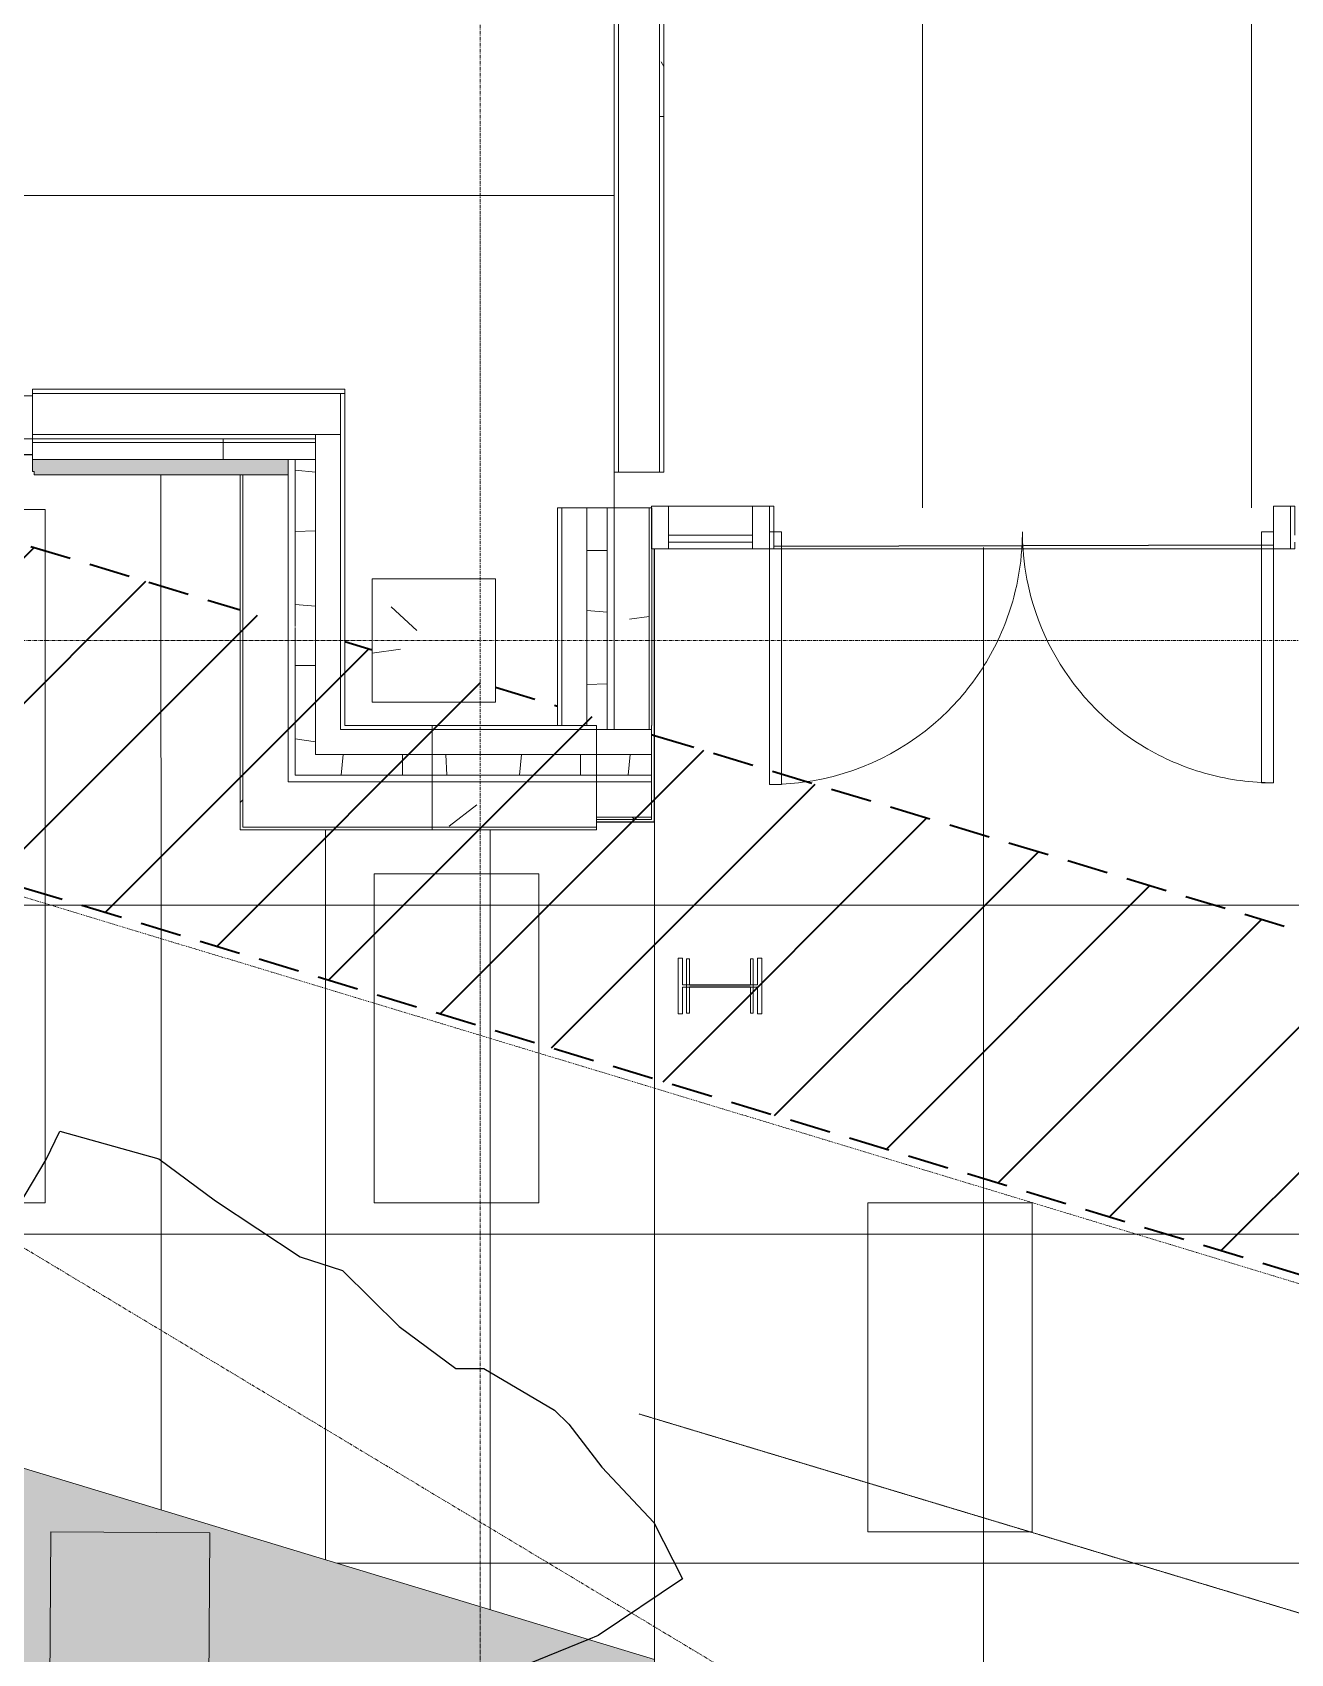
# Model space of a CAD drawing. Header units: inches. Extents: x 3268 to 7018, y 976 to 6708.
# Drawn here: x 5102.2 to 5285.8, y 1803.3 to 2039.9 of the extents above; entities that cross this region are included whole.
import ezdxf

# ---------------------------------------------------------------- set-up
doc = ezdxf.new("R2010")
doc.units = ezdxf.units.IN
doc.header["$MEASUREMENT"] = 0
for name, pattern in [('_Hidden Lines', [0.125, 0.0625, -0.0625]), ('Double Dash 3_8_', [0.9999999999999999, 0.3749999999999999, -0.125, 0.125, -0.125, 0.125, -0.125]), ('Grid Line 1_2_', [0.8749999999999999, 0.4999999999999999, -0.125, 0.125, -0.125]), ('IMPORT-DASHED _2_', [8.999999999999996, 5.999999999999998, -2.999999999999999])]:
    doc.linetypes.add(name, pattern=pattern)
for name, color, linetype, lineweight in [('0-landscaping', 1, 'Continuous', 25), ('A-DETL', 90, 'Continuous', 9), ('A-DETL-GENF', 92, 'Continuous', 9), ('A-DOOR', 31, 'Continuous', 9), ('A-FLOR', 192, 'Continuous', 9), ('A-GLAZ-CURT', 52, 'Continuous', 9), ('A-GLAZ-CWMG', 51, 'Continuous', 9), ('A-WALL', 113, 'Continuous', 9), ('A-WALL-PATT', 111, 'Continuous', 15), ('C-BLDG', 3, 'Continuous', 25), ('C-ESMT-STBK', 4, 'IMPORT-DASHED _2_', 35), ('C-PROP-LINE', 91, 'Double Dash 3_8_', 9), ('I-WALL', 2, 'Continuous', 9), ('L-PVMT-CONC-HATC', 252, 'Continuous', 15), ('L-PVMT-HATCH BOUND NPLOT', 45, 'Continuous', 15), ('L-SITE-WALL', 33, 'Continuous', 15), ('L-SITE-WALL-HATC', 71, 'Continuous', 15), ('S-COLS', 52, 'Continuous', 9), ('S-GRID', 1, 'Continuous', 9), ('site_dwg', 8, 'Continuous', 9)]:
    doc.layers.add(name, color=color, linetype=linetype, lineweight=lineweight)
pattern_1 = [(49.99999999999999, (0, 0), (110.1714446362807, -9.63891797635685), [11.52, -126.72]), (355, (0, 0), (-21.31237393622492, 115.5371495156537), [9.216000000000001, -101.376]), (100.451, (9.181000000000001, -0.80323), (88.85991867697865, 105.897504039145), [9.79, -107.695]), (46.184, (0, 30.72), (163.9281911283317, -25.42496604507386), [17.28, -190.08]), (96.636, (13.661, 28.601), (143.5628771593347, 149.6257499721681), [14.686, -161.543]), (351.184, (0, 30.72), (143.5647285924248, 149.6237232332607), [13.824, -152.064]), (21, (15.36, 23.04), (91.68507647920484, -61.84256385372748), [11.52, -126.72]), (326, (15.36, 23.04), (37.37329933048201, 111.3835117876708), [9.216000000000001, -101.376]), (71.45100000000001, (23, 17.886), (129.0587647679424, 49.5399005406036), [9.79, -107.695]), (37.50000000000001, (0, 0), (1.867604689172044, 51.13223029288849), [5.069, -95.07799999999999, 5.069, -97.84299999999999, -101.76]), (37.50000000000001, (0, 0), (1.867604689172044, 51.13223029288849), [-203.059, 5.069, -96.691]), (7.499999999999999, (0, 0), (40.40721900969589, 60.58148342441334), [5.069, -53.606, 5.069, -92.774, -38.784]), (7.499999999999999, (0, 0), (40.40721900969589, 60.58148342441334), [-156.518, 5.069, -33.715]), (327.5, (-34.253, 0), (81.99472561414032, -3.464267954682455), [5.069, -33.331, 5.069, -114.739, -158.976]), (327.5, (-34.253, 0), (81.99472561414032, -3.464267954682455), [-158.208, 5.069, -153.907]), (317.5, (-49.613, 0), (89.57702895818312, 15.37635275430508), [5.069, -44.85100000000001, 5.069, -74.49600000000001, -112.896]), (317.5, (-49.613, 0), (89.57702895818312, 15.37635275430508), [-129.485, 5.069, -107.827])]
pattern_2 = [(0, (0, 0), (0, 45), []), (90, (0, 0), (-45, 2.755455298081545e-15), [])]
pattern_3 = [(0, (0, 0), (122.88, 30.72), [5.069, -87.09100000000001, 5.069, -87.09100000000001, -491.52]), (0, (0, 0), (122.88, 30.72), [-184.32, 5.069, -179.251, 5.069, -87.09100000000001, -215.04]), (0, (0, 0), (122.88, 30.72), [-460.8, 5.069, -56.371, 5.069, -148.531]), (120, (46.08, 15.36), (-88.04430040425792, 91.05720161703184), [5.068999999999999, -87.091, 5.068999999999999, -87.091, -491.5199999999999]), (120, (46.08, 15.36), (-88.04430040425792, 91.05720161703184), [-184.32, 5.068999999999999, -179.2509999999999, 5.068999999999999, -87.091, -215.04]), (120, (46.08, 15.36), (-88.04430040425792, 91.05720161703184), [-460.8, 5.068999999999999, -56.371, 5.068999999999999, -148.531]), (240, (61.44, 76.8), (-34.83569959574201, -121.7772016170318), [5.069, -87.09100000000001, 5.069, -87.09100000000001, -491.52]), (240, (61.44, 76.8), (-34.83569959574201, -121.7772016170318), [-184.32, 5.069, -179.251, 5.069, -87.09100000000001, -215.04]), (240, (61.44, 76.8), (-34.83569959574201, -121.7772016170318), [-460.8, 5.069, -56.371, 5.069, -148.531])]

# ---------------------------------------------------------------- blocks, each defined once
blk = doc.blocks.new('W-Wide Flange-Column - W12X50-V5-Overall Retail Plan Opt 2')
at = {"layer": 'S-COLS'}
h = blk.add_hatch(dxfattribs=at)
h.set_pattern_fill('FP_30', color=256, style=0, pattern_type=2)
h.set_pattern_definition([(320, (-1900.746, 5202.5), (-9.638917976356844, -110.1714446362807), [11.52, -126.72]), (265, (-1900.746, 5202.5), (115.5371495156537, 21.31237393622491), [9.216000000000001, -101.376]), (10.451, (-1901.549, 5193.319), (105.897504039145, -88.85991867697867), [9.79, -107.695]), (316.184, (-1870.026, 5202.5), (-25.42496604507386, -163.9281911283317), [17.28, -190.08]), (6.636000000000001, (-1872.144, 5188.84), (149.6257499721681, -143.5628771593348), [14.686, -161.543]), (261.184, (-1870.026, 5202.5), (149.6237232332607, -143.5647285924248), [13.824, -152.064]), (291, (-1877.706, 5187.14), (-61.84256385372747, -91.68507647920487), [11.52, -126.72]), (236, (-1877.706, 5187.14), (111.3835117876708, -37.373299330482), [9.216000000000001, -101.376]), (341.451, (-1882.859, 5179.5), (49.5399005406036, -129.0587647679424), [9.79, -107.695]), (307.5, (-1900.746, 5202.5), (51.13223029288849, -1.867604689172044), [5.068999999999999, -95.07799999999997, 5.068999999999999, -97.84299999999998, -101.76]), (307.5, (-1900.746, 5202.5), (51.13223029288849, -1.867604689172044), [-203.059, 5.068999999999999, -96.69099999999999]), (277.5, (-1900.746, 5202.5), (60.58148342441335, -40.40721900969589), [5.069, -53.606, 5.069, -92.774, -38.784]), (277.5, (-1900.746, 5202.5), (60.58148342441335, -40.40721900969589), [-156.518, 5.069, -33.715]), (237.5, (-1900.746, 5236.753), (-3.464267954682477, -81.99472561414032), [5.069, -33.331, 5.069, -114.739, -158.976]), (237.5, (-1900.746, 5236.753), (-3.464267954682477, -81.99472561414032), [-158.208, 5.069, -153.907]), (227.5, (-1900.746, 5252.113), (15.37635275430508, -89.57702895818312), [5.068999999999999, -44.851, 5.068999999999999, -74.496, -112.896]), (227.5, (-1900.746, 5252.113), (15.37635275430508, -89.57702895818312), [-129.485, 5.068999999999999, -107.827])])
h.paths.add_polyline_path([(-4.039999999999053, 6.099999999995815), (-4.039999999999053, 5.459999999995715), (-0.1849999999988085, 5.459999999995715), (-0.1849999999988085, -5.460000000004583), (-4.039999999999053, -5.460000000004583), (-4.039999999999053, -6.100000000004342), (4.0400000000011, -6.100000000004342), (4.0400000000011, -5.460000000004583), (0.1850000000008549, -5.460000000004583), (0.1850000000008549, 5.459999999995715), (4.0400000000011, 5.459999999995715), (4.0400000000011, 6.099999999995474), (1.619226570167711, 6.099999999995474)])
at = {"layer": 'S-COLS', "color": 253, "lineweight": 13}
for p, q in [((4.039999999999994, 6.1), (-4.040000000000005, 6.1)), ((-4.040000000000005, 6.1), (-4.040000000000005, 5.46)), ((-4.040000000000005, 5.46), (-0.1850000000000062, 5.46)), ((-0.1850000000000062, 5.46), (-0.1850000000000062, -5.459999999999997)), ((0.1849999999999943, -5.459999999999997), (0.1849999999999943, 5.46)), ((0.1849999999999943, 5.46), (4.039999999999994, 5.46)), ((4.039999999999994, 5.46), (4.039999999999994, 6.1)), ((-0.1850000000000062, -5.459999999999997), (-4.040000000000005, -5.459999999999997)), ((-4.040000000000005, -5.459999999999997), (-4.040000000000005, -6.099999999999997)), ((-4.040000000000005, -6.099999999999997), (4.039999999999994, -6.099999999999997)), ((4.039999999999994, -5.459999999999997), (0.1849999999999943, -5.459999999999997)), ((4.039999999999994, -6.099999999999997), (4.039999999999994, -5.459999999999997))]:
    blk.add_line(p, q, dxfattribs=at)
blk = doc.blocks.new('WSP_5 Points - Structure_2022_rvt-1-Overall Retail Plan Opt 2')
at = {"layer": 'S-COLS'}
h = blk.add_hatch(dxfattribs=at)
h.set_pattern_fill('FP_8', color=256, style=0, pattern_type=2)
h.set_pattern_definition(pattern_1)
h.paths.add_polyline_path([(5169.750343047538, 1942.148582565579), (5169.750343047538, 1960.148582565579), (5151.750343047538, 1960.148582565579), (5151.750343047538, 1942.148582565579), (5156.268376340589, 1942.148582565579)])
at = {"layer": 'S-COLS', "color": 250, "lineweight": 13}
for p, q in [((5169.750343047534, 1960.148582565579), (5151.750343047534, 1960.148582565579)), ((5151.750343047534, 1960.148582565579), (5151.750343047534, 1949.800347261712)), ((5169.750343047534, 1944.344940657826), (5169.750343047534, 1960.148582565579)), ((5151.750343047534, 1949.800347261712), (5151.750343047534, 1942.148582565579)), ((5169.750343047534, 1942.148582565579), (5169.750343047534, 1944.344940657826)), ((5151.750343047534, 1942.148582565579), (5169.750343047534, 1942.148582565579))]:
    blk.add_line(p, q, dxfattribs=at)
at = {"layer": 'S-COLS', "lineweight": 9, "rotation": 89.9999999999999}
blk.add_blockref('W-Wide Flange-Column - W12X50-V5-Overall Retail Plan Opt 2', (5202.500343047531, 1900.745664816065), dxfattribs=at)
blk = doc.blocks.new('W-Wide Flange-Column - W10X33-V13-Overall Retail Plan Opt 2')
at = {"layer": 'S-COLS', "lineweight": 13}
for p, q in [((3.980468749999993, 4.865234375000001), (-3.980468750000005, 4.865234375000001)), ((-3.980468750000005, 4.865234375000001), (-3.980468750000005, 4.431640625000001)), ((3.980468749999993, 4.431640625000001), (3.980468749999993, 4.865234375000001)), ((-3.980468750000005, 4.431640625000001), (-0.1445312500000057, 4.431640625000001)), ((-0.1445312500000057, 4.431640625000001), (-0.1445312500000057, -4.431640624999997)), ((0.1445312499999938, -4.431640624999997), (0.1445312499999938, 4.431640625000001)), ((0.1445312499999938, 4.431640625000001), (3.980468749999993, 4.431640625000001)), ((-0.1445312500000057, -4.431640624999997), (-3.980468750000005, -4.431640624999997)), ((-3.980468750000005, -4.431640624999997), (-3.980468750000005, -4.865234374999996)), ((3.980468749999993, -4.431640624999997), (0.1445312499999938, -4.431640624999997)), ((3.980468749999993, -4.865234374999996), (3.980468749999993, -4.431640624999997)), ((-3.980468750000005, -4.865234374999996), (3.980468749999993, -4.865234374999996))]:
    blk.add_line(p, q, dxfattribs=at)
blk = doc.blocks.new('Rectangular Mullion - 2_5_ x 6_ rectangular-V125-Overall Retail Plan Opt 2')
at = {"layer": 'A-GLAZ-CWMG'}
for p, q in [((-2.500000000000454, 3.24999999999909), (-1.812499999911442, 3.24999999999909)), ((-2.500000000000454, 3.000000000037262), (-2.500000000000454, 3.24999999999909)), ((-2.500000000000454, -3), (-2.500000000000454, 3.000000000037262)), ((-1.812499999911442, 3.24999999999909), (0, 3.24999999999909)), ((0, 3.24999999999909), (0, -3)), ((-0.4463867123255134, -3), (-2.500000000000454, -3)), ((0, -3), (-0.4463867123255134, -3))]:
    blk.add_line(p, q, dxfattribs=at)
blk = doc.blocks.new('Curtain Wall-Ext Dbl Door-Framed - SEE ELEV-9987502-Overall Retail Plan Opt 2')
at = {"layer": 'A-DOOR'}
for p, q in [((-34.99999999999958, 37.12499999999975), (-36.74999999999963, 37.12499999999975)), ((-36.74999999999958, 3.000000000004211), (-36.74999999999958, 37.12499999999975)), ((-34.99999999999958, 3.000000000004209), (-34.99999999999958, 37.12499999999975)), ((34.99999999999949, 37.37499999999978), (36.74999999999988, 37.37499999999978)), ((34.99999999999949, 35.83132463023352), (34.99999999999949, 37.37499999999978)), ((34.99999999999949, 3.000000000001494), (34.99999999999949, 35.83132463023352)), ((36.74999999999972, 35.30093787707777), (36.74999999999972, 37.37499999999978)), ((36.74999999999972, 3.000000000001317), (36.74999999999972, 35.30093787707777)), ((-36.74999999999958, 0.4999999999999902), (-36.74999999999958, 3.000000000004211)), ((-34.99999999999958, 0.4999999999999875), (-34.99999999999958, 3.000000000004209)), ((34.99999999999949, 0.4999999999997903), (34.99999999999949, 3.000000000001494)), ((36.74999999999972, 0.4999999999983222), (36.74999999999972, 3.000000000001317)), ((-34.99999999999958, 0.4999999999999875), (-36.74999999999964, 0.4999999999999875)), ((34.99999999999949, 0.4999999999997903), (36.74999999999976, 0.4999999999997903))]:
    blk.add_line(p, q, dxfattribs=at)
for centre, radius, start, end in [((-36.74999999999964, 0.5000000000001074), 36.62499999999964, 74.99999999999989, 89.99999999999997), ((-36.74999999999964, 0.5000000000001074), 36.62499999999963, 59.99999999999979, 74.99999999999989), ((36.74999999999989, 0.4999999999998783), 36.87499999999987, 97.4983292639896, 134.9999999999999), ((36.74999999999989, 0.4999999999998783), 36.87499999999989, 89.9999999999999, 97.49832926398959), ((-36.74999999999964, 0.5000000000001074), 36.62499999999962, 44.99999999999971, 59.99999999999977), ((-36.74999999999964, 0.5000000000001074), 36.62499999999963, 14.9999999999996, 44.99999999999974), ((36.74999999999989, 0.4999999999998783), 36.87499999999987, 134.9999999999999, 149.9999999999999), ((36.74999999999989, 0.4999999999998783), 36.87499999999989, 149.9999999999999, 164.9999999999998), ((-36.74999999999964, 0.5000000000001074), 36.62499999999964, 3.956010210061968, 14.99999999999961), ((36.74999999999989, 0.4999999999998783), 36.87499999999989, 164.9999999999998, 176.0708101981415), ((-36.74999999999964, 0.5000000000001074), 36.62499999999968, 359.9999999999991, 3.956010210061923), ((36.74999999999989, 0.4999999999998783), 36.87499999999986, 176.0708101981416, 179.9999999999999)]:
    blk.add_arc(centre, radius, start, end, dxfattribs=at)
blk = doc.blocks.new('Rectangular Mullion - 2_5_ x 6_ rectangular-9986383-Overall Retail Plan Opt 2')
at = {"layer": 'A-GLAZ-CWMG'}
for p, q in [((-1.249999999999545, 3.24999999999909), (1.249999999999545, 3.24999999999909)), ((-1.249999999999545, 3.000000000032805), (-1.249999999999545, 3.24999999999909)), ((-1.249999999999545, -3), (-1.249999999999545, 3.000000000032805)), ((1.249999999999545, 3.24999999999909), (1.249999999999545, 3.000000000032805)), ((1.249999999999545, 3.000000000032805), (1.249999999999545, -3)), ((1.249999999999545, -3), (-1.249999999999545, -3))]:
    blk.add_line(p, q, dxfattribs=at)
blk = doc.blocks.new('System Panel - GLA-01 - Insulated Glass - Clear-10100927-Overall Retail Plan Opt 2')
at = {"layer": 'A-GLAZ-CURT'}
for p, q in [((7.687499999998635, 2.000000000000909), (-4.562500000000454, 2.000000000000909)), ((-4.562500000000454, 2.000000000000909), (-4.562500000000454, 0.9999999999990904)), ((-4.562500000000454, 0.9999999999990904), (7.687499999998635, 0.9999999999990904)), ((7.687499999998635, 0.9999999999990904), (7.687499999998635, 2.000000000000909))]:
    blk.add_line(p, q, dxfattribs=at)
blk = doc.blocks.new('Rectangular Mullion - 2_5_ x 6_ rectangular-5001438-Overall Retail Plan Opt 2')
at = {"layer": 'A-GLAZ-CWMG'}
for p, q in [((-1.249999999999545, 3.24999999999909), (1.249999999999545, 3.24999999999909)), ((-1.249999999999545, 3.000000000036007), (-1.249999999999545, 3.24999999999909)), ((-1.249999999999545, -3), (-1.249999999999545, 3.000000000036007)), ((1.249999999999545, 3.24999999999909), (1.249999999999545, 3.000000000036007)), ((1.249999999999545, 3.000000000036007), (1.249999999999545, -3)), ((1.249999999999545, -3), (-1.249999999999545, -3))]:
    blk.add_line(p, q, dxfattribs=at)
blk = doc.blocks.new('Rectangular Mullion - 2_5_ x 6_ rectangular-9987677-Overall Retail Plan Opt 2')
at = {"layer": 'A-GLAZ-CWMG'}
for p, q in [((5195.000343047626, 1970.772752748459), (5207.250343047627, 1970.772752748459)), ((5195.000343047626, 1964.522752748458), (5207.250343047626, 1964.522752748459))]:
    blk.add_line(p, q, dxfattribs=at)
blk = doc.blocks.new('Rectangular Mullion - 2_5_ x 6_ rectangular-10100860-Overall Retail Plan Opt 2')
at = {"layer": 'A-GLAZ-CWMG'}
for p, q in [((-2.5, 3.00000000003624), (-2.5, 3.25)), ((-2.5, 3.25), (-1.87499999999968, 3.25)), ((-2.5, -3), (-2.5, 3.00000000003624)), ((-1.874999999999439, -3), (-2.5, -3))]:
    blk.add_line(p, q, dxfattribs=at)
blk = doc.blocks.new('Rectangular Mullion - 2_5_ x 6_ rectangular-9987682-Overall Retail Plan Opt 2')
at = {"layer": 'A-GLAZ-CWMG'}
for p, q in [((0, 3.249999999999999), (-0.6249999999995995, 3.249999999999999)), ((0, 3.000000000033062), (0, 3.249999999999999)), ((0, -0.9999999999987966), (0, 3.000000000033062)), ((0, -3), (0, -2.000000000000998)), ((-0.6249999999996799, -3), (0, -3))]:
    blk.add_line(p, q, dxfattribs=at)
blk = doc.blocks.new('Rectangular Mullion - 2_5_ x 6_ rectangular-V135-Overall Retail Plan Opt 2')
at = {"layer": 'A-GLAZ-CWMG'}
for p, q in [((0, 3.24999999999909), (-2.500000000000454, 3.24999999999909)), ((-2.500000000000454, 3.24999999999909), (-2.500000000000454, -3)), ((0, -3), (0, 3.24999999999909)), ((-2.500000000000454, -3), (0, -3))]:
    blk.add_line(p, q, dxfattribs=at)
blk = doc.blocks.new('site_dwg_dec1-V200-Overall Retail Plan Opt 2')
at = {"layer": '0-landscaping', "color": 130, "flags": 128}
blk.add_lwpolyline([(92.85790865704858, 66.26538307328518), (100.4709568346736, 68.70357835635444), (103.3102509482617, 69.8596846885623), (108.7069203667289, 61.46931982166938), (110.1102024863887, 54.76156640336489), (112.6675355198409, 45.21504708576617), (114.8511137823174, 41.47197085979064), (115.3494772018769, 33.7339974944291), (116.7527309637903, 27.02626898528615), (118.8117289361111, 25.21769812396451), (121.2444816820704, 17.60568417829858), (121.3690619716967, 15.67117881218291), (121.0073555575166, 10.43992103847563), (121.2117095394302, 3.034022888560912), (119.6510466297081, -2.895354700620373), (109.8544485491422, -1.590498658254319), (108.9035377634723, -1.254139105373042)], dxfattribs=at)
at = {"layer": '0-landscaping', "color": 213, "flags": 128}
blk.add_lwpolyline([(108.9035377634723, -1.254139105373042), (102.8971445787706, 0.870463703299947), (101.2580483883594, -1.482540039600962)], dxfattribs=at)
blk = doc.blocks.new('site_dwg-12440225-Overall Retail Plan Opt 2')
at = {"layer": 'C-ESMT-STBK'}
h = blk.add_hatch(dxfattribs=at)
h.set_pattern_fill('FP_236', color=43, style=0, pattern_type=2)
h.set_pattern_definition([(41.19300000000002, (24349227.445, 9821790.73), (-9.878962955707756, 11.2874306606842), [])])
h.paths.add_polyline_path([(24340754.41764874, 9814238.256800799), (24341007.28369483, 9818038.207201697), (24340597.61508091, 9818336.289935663), (24339080.54507963, 9818175.041572), (24339041.04656363, 9818170.586227996), (24338991.68861391, 9818164.27902802), (24338951.70183868, 9818158.637384389), (24338912.96937073, 9818152.689061128), (24338874.36010189, 9818146.280125272), (24338835.87236292, 9818139.411975248), (24338797.50579851, 9818132.085986648), (24338766.50818425, 9818125.853604812), (24338766.89231019, 9818124.002092425), (24338807.18576453, 9818132.259389622), (24338846.06993594, 9818139.731584428), (24338885.04424, 9818146.727429258), (24338924.10287013, 9818153.245822722), (24338956.51865115, 9818158.316607647), (24338953.32382087, 9818110.342748318), (24338969.07279708, 9818112.710400388), (24339007.86497075, 9818118.055290567), (24339046.71994471, 9818122.92269113), (24339092.45343486, 9818128.037917001), (24340292.99008468, 9818255.650188034), (24340584.31472673, 9818286.605874758), (24340934.68922023, 9818031.666679043), (24340687.3560084, 9814314.861073798), (24339595.34670922, 9814726.863514047), (24339587.50957331, 9814715.68687136), (24338715.45843181, 9815327.180653278), (24338691.60180446, 9815293.158049863), (24339013.48739237, 9815068.288049085), (24339549.36884944, 9814692.907733086), (24340725.61240819, 9814249.124683892)])
h.paths.add_polyline_path([(24338722.46981283, 9815337.179779818), (24338763.80719084, 9815396.132170605), (24338658.92817304, 9815468.79891386), (24338617.74228099, 9815409.741564125), (24338722.19139668, 9815337.372683933)])
at = {"layer": 'L-SITE-WALL-HATC'}
blk.add_hatch(color=10, dxfattribs=at).paths.add_polyline_path([(24340346.63954691, 9814071.012105761), (24340725.57169416, 9814045.798087202), (24340733.2833098, 9814161.690702261), (24340681.75308152, 9814172.890222268), (24340675.12027169, 9814073.208179656), (24340354.92622115, 9814094.51378487), (24339904.04682077, 9814410.673408046), (24339908.0517354, 9814470.980348537), (24339803.69557036, 9814510.352719767), (24339776.13756039, 9814471.051878992), (24340317.68662572, 9814091.31408595)])
at = {"layer": 'C-BLDG', "color": 130}
for p, q in [((24339917.01074374, 9814605.503405428), (24339918.81717733, 9814632.651627298)), ((24339916.1747562, 9814592.939657977), (24339917.01074374, 9814605.503405428))]:
    blk.add_line(p, q, dxfattribs=at)
at = {"layer": 'C-BLDG', "color": 213}
for p, q in [((24339936.23324125, 9814631.867062934), (24340008.96108381, 9814627.233454406)), ((24339907.74589849, 9814593.500511313), (24339916.17364877, 9814592.939731663))]:
    blk.add_line(p, q, dxfattribs=at)
at = {"layer": 'C-BLDG', "color": 213, "flags": 128}
blk.add_lwpolyline([(24339784.87321454, 9814655.357362276), (24339794.38310712, 9814654.724577244), (24339827.31029459, 9814652.533612989), (24339829.1741395, 9814652.409593377)], dxfattribs=at)
at = {"layer": 'C-ESMT-STBK', "color": 210}
for p, q in [((24339794.35996482, 9814651.777165638), (24339857.91481112, 9814627.798659425)), ((24340570.22251866, 9814307.750530733), (24339684.29773446, 9814641.99967426)), ((24339917.0102776, 9814605.502625486), (24340687.34726187, 9814314.863417951))]:
    blk.add_line(p, q, dxfattribs=at)
at = {"layer": 'C-ESMT-STBK', "color": 43}
for p, q in [((24339872.82398788, 9814622.173599994), (24339876.73459162, 9814620.698174572)), ((24339894.33230845, 9814614.058760162), (24339903.19227004, 9814610.715999436)), ((24339916.57386721, 9814605.667278063), (24339917.0102776, 9814605.502625486))]:
    blk.add_line(p, q, dxfattribs=at)
at = {"layer": 'L-PVMT-CONC-HATC', "color": 10}
for p, q in [((24339847.69423375, 9814648.225357646), (24339846.61869658, 9814632.061508205)), ((24339846.61869658, 9814632.061508205), (24339843.28863245, 9814582.015208699)), ((24339966.7110922, 9814629.462120943), (24339963.93877573, 9814587.798003366)), ((24339681.25770374, 9814596.347824387), (24339831.86096948, 9814586.32673337)), ((24339868.20121141, 9814594.932425546), (24339866.75264832, 9814573.162507717)), ((24339892.14816871, 9814593.337672377), (24339890.21666418, 9814564.309806734)), ((24339916.17475661, 9814592.939657947), (24339913.68068005, 9814555.457105756)), ((24339963.93877573, 9814587.798003366), (24339960.60871167, 9814537.751703832)), ((24339831.86096948, 9814586.32673337), (24339996.95478525, 9814575.34144599)), ((24339843.28863245, 9814582.015208699), (24339837.66738394, 9814497.535548354)), ((24339996.95478525, 9814575.34144599), (24340701.56963038, 9814528.456609454)), ((24339866.75264832, 9814573.162507717), (24339861.13139979, 9814488.6828472)), ((24339890.21666418, 9814564.309806734), (24339884.59541564, 9814479.830146044)), ((24339913.68068005, 9814555.457105756), (24339907.25295312, 9814458.857180191)), ((24339757.58681908, 9814543.162767237), (24339986.66817606, 9814527.919770231)), ((24339960.60871167, 9814537.751703832), (24339953.81598539, 9814435.666336032)), ((24339912.17816143, 9814532.87631104), (24339914.11138618, 9814532.74767491)), ((24339986.66817606, 9814527.919770231), (24340151.76199184, 9814516.934482854)), ((24339862.7920504, 9814488.056302978), (24340141.47538263, 9814469.512807101))]:
    blk.add_line(p, q, dxfattribs=at)
at = {"layer": 'L-PVMT-CONC-HATC', "color": 53}
blk.add_line((24339966.72594505, 9814629.685338806), (24339966.7110922, 9814629.462120943), dxfattribs=at)
at = {"layer": 'L-PVMT-HATCH BOUND NPLOT', "color": 10}
for p, q in [((24339826.77921524, 9814588.244020289), (24339830.10927924, 9814638.290319843)), ((24339897.1712629, 9814561.68591732), (24339895.63225715, 9814538.556769378))]:
    blk.add_line(p, q, dxfattribs=at)
at = {"layer": 'L-PVMT-HATCH BOUND NPLOT', "color": 10, "flags": 128}
for points in [[(24339830.10927924, 9814638.290319843), (24339830.50815697, 9814644.284905551), (24339810.73308801, 9814645.600732015)], [(24339799.84407533, 9814544.930482903), (24339823.79112078, 9814543.337054523), (24339826.77921524, 9814588.244020289)], [(24339873.70724702, 9814570.53861831), (24339874.87206846, 9814588.04428867), (24339898.81911391, 9814586.45086029), (24339897.1712629, 9814561.68591732)], [(24339895.63225715, 9814538.556769378), (24339871.68521169, 9814540.15019776), (24339873.70724702, 9814570.53861831)]]:
    blk.add_lwpolyline(points, dxfattribs=at)
blk.add_lwpolyline([(24339940.33949129, 9814487.475821704), (24339943.52634806, 9814535.369912613), (24339967.47339351, 9814533.77648423), (24339964.28653675, 9814485.882393321)], close=True, dxfattribs=at)
at = {"layer": 'L-PVMT-HATCH BOUND NPLOT', "color": 61, "flags": 128}
blk.add_lwpolyline([(24339812.78175724, 9814377.881404204), (24339821.39247158, 9814495.390516546), (24339844.54097775, 9814493.694263635), (24339834.92646844, 9814362.486513557)], close=True, dxfattribs=at)
at = {"layer": 'L-SITE-WALL', "color": 10, "flags": 128}
blk.add_lwpolyline([(24339806.05947362, 9814509.460846474), (24339908.05943149, 9814470.97744489), (24339907.25278635, 9814458.854674421)], dxfattribs=at)
at = {"xscale": 1.5, "yscale": 1.5, "zscale": 1.5, "rotation": 37.81158375857705}
blk.add_blockref('site_dwg_dec1-V200-Overall Retail Plan Opt 2', (24339768.44141195, 9814375.8511931), dxfattribs=at)
blk = doc.blocks.new('Family - ___-10568875-Overall Retail Plan Opt 2')
at = {"layer": 'C-PROP-LINE'}
blk.add_line((4958.323350172266, 1956.964229400227), (5864.500343047409, 1682.267050514566), dxfattribs=at)

msp = doc.modelspace()

# ---------------------------------------------------------------- block references
at = {"lineweight": 5}
msp.add_blockref('WSP_5 Points - Structure_2022_rvt-1-Overall Retail Plan Opt 2', (0, 0), dxfattribs=at)

# ---------------------------------------------------------------- next in the draw order: hatches: boundary and pattern name
at = {"layer": 'A-DETL-GENF'}
h = msp.add_hatch(dxfattribs=at)
h.set_pattern_fill('FP_276', style=0, pattern_type=2)
h.set_pattern_definition([(0, (0, 0), (0, 96), [])])
h.paths.add_polyline_path([(5147.75034304749, 1938.773582565581), (5178.812843047534, 1938.773582565581), (5178.812843047534, 1970.522752748496), (5187.062843047543, 1970.522752748496), (5187.062843047545, 2772.273582565583), (4997.875343047556, 2772.273582565584), (4997.875343047556, 2736.273582565585), (4929.500343047537, 2736.273582565585), (4929.500343047536, 2149.494618260228), (4912.375343047675, 2149.494618260228), (4912.375343047663, 1987.836082565655), (5147.75034304749, 1987.836082565655), (5147.75034304749, 1953.076470883642)])
h = msp.add_hatch(dxfattribs=at)
h.set_pattern_fill('FP_275', style=0, pattern_type=2)
h.set_pattern_definition([(90, (0, 0), (-48, 2.939152317953648e-15), [])])
h.paths.add_polyline_path([(5718.250343047518, 1938.522752748519), (5754.750343047554, 1938.522752748519), (5754.750343047554, 1970.522752748496), (6005.126172864584, 1970.522752748495), (6005.126172864585, 2222.398582565567), (6036.87534304752, 2222.398582565567), (6036.87534304752, 2255.898582565566), (6005.126172864584, 2255.898582565566), (6005.126172864584, 2507.898582565588), (5194.312843047544, 2507.898582565592), (5194.312843047543, 1970.522752748496), (5430.250343047494, 1970.522752748495), (5430.250343047494, 1938.773582565584), (5466.750343047518, 1938.773582565584), (5466.750343047518, 1970.52275274852), (5718.250343047518, 1970.522752748519), (5718.250343047518, 1953.076470883642)])
at = {"layer": 'A-WALL-PATT', "lineweight": 9}
h = msp.add_hatch(dxfattribs=at)
h.set_pattern_fill('FP_1', color=256, style=0, pattern_type=2)
h.set_pattern_definition(pattern_3)
h.paths.add_polyline_path([(5194.312843047543, 1975.711082565495), (5194.312843047543, 2508.523582565591), (5193.687843047543, 2508.523582565591), (5193.687843047543, 1975.711082565495)])
h.paths.add_polyline_path([(5193.687843047541, 2514.523582565592), (5194.312843047543, 2514.523582565592), (5194.312843047543, 2778.898582565586), (5193.687843047543, 2778.898582565586), (5193.687843047542, 2647.808970883642)])
h = msp.add_hatch(dxfattribs=at)
h.set_pattern_fill('FP_1', color=256, style=0, pattern_type=2)
h.set_pattern_definition(pattern_3)
h.paths.add_polyline_path([(5187.062843047543, 1975.711082565495), (5187.687843047543, 1975.711082565495), (5187.687843047543, 2772.273582565585), (5187.062843047543, 2772.273582565585), (5187.062843047543, 1987.836082565655)])
h = msp.add_hatch(dxfattribs=at)
h.set_pattern_fill('FP_52', color=256, style=0, pattern_type=2)
h.set_pattern_definition(pattern_2)
h.paths.add_polyline_path([(4912.375343047662, 1977.586082565653), (4958.187843047572, 1977.586082565656), (4958.187843047572, 1980.586082565659), (4905.125343047661, 1980.586082565653), (4905.125343047662, 1977.586082565656), (4908.504376340588, 1977.586082565655)])
h.paths.add_polyline_path([(5114.974376340589, 1977.586082565661), (5115.875343047585, 1977.586082565661), (5115.875343047585, 1980.586082565664), (5102.187843047571, 1980.586082565661), (5102.187843047571, 1977.586082565663)])
h = msp.add_hatch(dxfattribs=at)
h.set_pattern_fill('FP_52', color=256, style=0, pattern_type=2)
h.set_pattern_definition(pattern_2)
h.paths.add_polyline_path([(5143.500343047489, 1977.586082565468), (5143.50034304749, 1980.586082565465), (5115.875343047623, 1980.586082565664), (5115.875343047601, 1977.586082565663), (5140.500343047488, 1977.586082565487)])
h = msp.add_hatch(color=256, dxfattribs=at)
h.paths.add_polyline_path([(4957.937843047572, 1975.336082565656), (4957.937843047572, 1975.836082565651), (4958.187843047572, 1975.836082565657), (4958.187843047572, 1977.586082565656), (4902.125343047662, 1977.586082565656), (4902.125343047662, 1975.336082565656), (4949.798376340588, 1975.336082565656)])
h.paths.add_polyline_path([(5114.974376340589, 1975.336082565664), (5115.875343047585, 1975.336082565664), (5115.875343047585, 1977.586082565661), (5102.187843047571, 1977.586082565663), (5102.187843047571, 1975.836082565662), (5102.437843047576, 1975.836082565662), (5102.437843047576, 1975.336082565664)])
msp.add_hatch(color=256, dxfattribs=at).paths.add_polyline_path([(5139.500343047488, 1975.336082565492), (5139.500343047488, 1977.586082565495), (5115.875343047601, 1977.586082565663), (5115.875343047585, 1975.336082565664), (5135.621376340589, 1975.336082565521)])
h = msp.add_hatch(dxfattribs=at)
h.set_pattern_fill('FP_51', color=256, angle=-94.9999999999986, style=0, pattern_type=2)
h.set_pattern_definition([(355.0000000000014, (5132.500322286151, 1957.055308558895), (8.366951303772838, 95.63469101680778), []), (1.412166278569801e-12, (5132.500579724816, 1947.454753109666), (-2.364330953241733e-12, 96.00000000000001), []), (352.0000000000014, (5132.499928124525, 1937.855281010878), (13.36061769216396, 95.06573459919107), []), (7.000000000001409, (5132.500185563189, 1928.254725561649), (-11.6994569668965, 95.28443055756662), []), (356.0000000000014, (5132.500530157596, 1918.655166307118), (6.69662147943368, 95.7661488249433), []), (5.000000000001406, (5132.50078759626, 1909.054610857889), (-8.366951303777533, 95.63469101680735), []), (358.0000000000014, (5132.500135995969, 1899.4551387591), (3.350351683437735, 95.94151939383326), []), (4.000000000001404, (5132.500393434634, 1889.854583309871), (-6.696621479438376, 95.76614882494297), []), (354.0000000000014, (5132.500738029042, 1880.25502405534), (10.0347324736924, 95.4741019553545), []), (2.000000000001402, (5132.499999273007, 1870.654555761853), (-3.350351683442438, 95.9415193938331), [])])
h.paths.add_polyline_path([(5140.500343047487, 1934.523582565581), (5143.500343047487, 1934.523582565581), (5143.500343047489, 1977.586082565462), (5140.500343047488, 1977.586082565484), (5140.500343047486, 1938.773582565582)])
h = msp.add_hatch(dxfattribs=at)
h.set_pattern_fill('FP_16', color=256, style=0, pattern_type=2)
h.set_pattern_definition([(45, (0, 0), (-32.04961485728027, 32.04961485728027), [])])
h.paths.add_polyline_path([(5132.875343047488, 1923.89858256558), (5132.875343047489, 1975.336082565541), (5132.500343047488, 1975.336082565544), (5132.500343047488, 1923.89858256558)])
h = msp.add_hatch(dxfattribs=at)
h.set_pattern_fill('FP_131', color=256, angle=265.0000000000013, style=0, pattern_type=2)
h.set_pattern_definition([(175.0000000000012, (5192.563097580553, 1954.648333499826), (-8.366951303773147, -95.63469101680775), []), (180.0000000000012, (5192.562752986147, 1964.247892754357), (2.033928581113287e-12, -96.00000000000001), []), (172.0000000000012, (5192.562495547481, 1973.848448203586), (-13.36061769216426, -95.06573459919105), []), (187.0000000000012, (5192.563147147774, 1983.447920302374), (11.69945696689615, -95.28443055756668), []), (176.0000000000012, (5192.562889709109, 1993.048475751604), (-6.696621479433988, -95.76614882494329), []), (185.0000000000012, (5192.562545114702, 2002.648035006135), (8.366951303777226, -95.6346910168074), []), (178.0000000000013, (5192.563283870736, 2012.248503299621), (-3.350351683438042, -95.94151939383327), []), (184.0000000000012, (5192.562939276329, 2021.848062554153), (6.696621479438093, -95.76614882494297), []), (174.0000000000013, (5192.562681837664, 2031.448618003382), (-10.0347324736927, -95.47410195535447), []), (182.0000000000012, (5192.563333437954, 2041.04809010217), (3.350351683442113, -95.94151939383312), [])])
h.paths.add_polyline_path([(5184.50034304754, 1938.14858256558), (5186.062843047533, 1938.14858256558), (5186.062843047535, 1970.522752748496), (5183.062843047535, 1970.522752748496), (5183.062843047534, 1938.773582565577), (5184.50034304754, 1938.77358256558)])
h = msp.add_hatch(dxfattribs=at)
h.set_pattern_fill('FP_8', color=256, style=0, pattern_type=2)
h.set_pattern_definition(pattern_1)
h.paths.add_polyline_path([(5190.195096987777, 1938.14858256558), (5192.187843047534, 1938.14858256558), (5192.187843047534, 1970.522752748496), (5187.062843047534, 1970.522752748496), (5187.062843047534, 1938.14858256558)])
h = msp.add_hatch(dxfattribs=at)
h.set_pattern_fill('FP_40', color=256, angle=-94.99999999999908, style=0, pattern_type=2)
h.set_pattern_definition([(85.00000000000092, (5146.500110223688, 1923.523548171058), (-95.63469101680771, 8.366951303773652), []), (90, (5156.100665672916, 1923.523805609722), (-96.00000000000001, -1.529443238723616e-12), []), (82.00000000000094, (5165.700137771705, 1923.523154009431), (-95.06573459919098, 13.36061769216474), []), (97.00000000000092, (5175.300693220934, 1923.523411448096), (-95.28443055756672, -11.69945696689572), []), (86.00000000000094, (5184.900252475466, 1923.523756042503), (-95.76614882494324, 6.69662147943447), []), (95.00000000000092, (5194.500807924695, 1923.524013481167), (-95.63469101680744, -8.36695130377674), []), (88.00000000000091, (5204.100280023483, 1923.523361880876), (-95.94151939383325, 3.35035168343857), []), (94.00000000000092, (5213.700835472712, 1923.52361931954), (-95.76614882494302, -6.696621479437562), []), (84.00000000000092, (5223.300394727244, 1923.523963913947), (-95.47410195535441, 10.03473247369318), []), (92.0000000000009, (5232.899866826031, 1923.523312313656), (-95.94151939383315, -3.350351683441627), [])])
h.paths.add_polyline_path([(5156.268376340589, 1931.523582565581), (5160.500343047542, 1931.523582565581), (5160.500343047542, 1934.523582565578), (5140.500343047487, 1934.523582565581), (5140.500343047486, 1931.523582565581)])
h = msp.add_hatch(dxfattribs=at)
h.set_pattern_fill('FP_85', color=256, angle=264.9999999999997, style=0, pattern_type=2)
h.set_pattern_definition([(84.99999999999969, (5172.500044012069, 1923.523504463916), (-95.63469101680752, 8.36695130377569), []), (90, (5182.100599461299, 1923.523761902579), (-96, 5.186961971048731e-13), []), (81.9999999999997, (5191.700071560087, 1923.523110302289), (-95.06573459919068, 13.36061769216677), []), (96.99999999999967, (5201.300627009316, 1923.523367740953), (-95.28443055756699, -11.69945696689364), []), (85.99999999999969, (5210.900186263848, 1923.52371233536), (-95.76614882494312, 6.696621479436555), []), (94.99999999999966, (5220.500741713077, 1923.523969774023), (-95.63469101680761, -8.366951303774663), []), (87.99999999999969, (5230.100213811865, 1923.523318173733), (-95.94151939383318, 3.350351683440614), []), (93.99999999999969, (5239.700769261094, 1923.523575612396), (-95.76614882494316, -6.696621479435523), []), (83.99999999999967, (5249.300328515626, 1923.523920206803), (-95.4741019553542, 10.03473247369526), []), (91.99999999999969, (5258.900796809112, 1923.52318145077), (-95.9415193938332, -3.35035168343958), [])])
h.paths.add_polyline_path([(5160.500343047542, 1931.523582565579), (5184.500343047487, 1931.523582565581), (5184.500343047487, 1934.523582565581), (5160.500343047542, 1934.523582565581)])
h = msp.add_hatch(dxfattribs=at)
h.set_pattern_fill('FP_132', color=256, angle=-94.99999999999946, style=0, pattern_type=2)
h.set_pattern_definition([(85.00000000000054, (5188.50067893497, 1925.023665809682), (-95.63469101680765, 8.36695130377429), []), (90, (5198.100238189502, 1925.024010404089), (-96.00000000000001, -8.899547765395255e-13), []), (82.00000000000055, (5207.700706482989, 1925.023271648055), (-95.06573459919086, 13.36061769216538), []), (97.00000000000054, (5217.300265737519, 1925.023616242463), (-95.2844305575668, -11.69945696689508), []), (86.00000000000055, (5226.900821186749, 1925.023873681126), (-95.7661488249432, 6.696621479435109), []), (95.00000000000054, (5236.500293285538, 1925.023222080835), (-95.63469101680748, -8.366951303776101), []), (88.00000000000054, (5246.099852540067, 1925.023566675242), (-95.9415193938332, 3.350351683439209), []), (94.00000000000053, (5255.700407989298, 1925.023824113907), (-95.76614882494306, -6.696621479436924), []), (84.00000000000055, (5265.299880088086, 1925.023172513616), (-95.47410195535434, 10.03473247369382), []), (92.00000000000053, (5274.900435537314, 1925.02342995228), (-95.94151939383316, -3.350351683440985), [])])
h.paths.add_polyline_path([(5184.500343047539, 1931.523582565581), (5192.500343047594, 1931.523582565581), (5192.500343047594, 1934.523582565578), (5184.500343047539, 1934.523582565578)])
h = msp.add_hatch(dxfattribs=at)
h.set_pattern_fill('FP_8', color=256, style=0, pattern_type=2)
h.set_pattern_definition(pattern_1)
h.paths.add_polyline_path([(5160.500343047542, 1923.89858256558), (5184.500343047487, 1923.89858256558), (5184.500343047487, 1930.523582565582), (5160.50034304754, 1930.52358256558)])
h = msp.add_hatch(dxfattribs=at)
h.set_pattern_fill('FP_14', color=256, style=0, pattern_type=2)
h.set_pattern_definition([(135, (0, 0), (-32.04961485728027, -32.04961485728027), [])])
h.paths.add_polyline_path([(5184.50034304754, 1925.02358256558), (5192.500343047594, 1925.02358256558), (5192.500343047594, 1925.398582565583), (5184.50034304754, 1925.39858256558)])

# ---------------------------------------------------------------- next in the draw order: linework, layer by layer
at = {"layer": 'A-DETL', "linetype": '_Hidden Lines'}
for p, q in [((5416.500343047533, 1770.218667072567), (5190.68784304754, 1838.307464633093)), ((5864.500343047409, 1635.13411104884), (5190.68784304754, 1838.307464633096))]:
    msp.add_line(p, q, dxfattribs=at)
at = {"layer": 'A-FLOR'}
for p, q in [((5187.062843047539, 1975.711082565495), (5187.062843047539, 1970.52275274852)), ((5210.375343047627, 1964.52275274852), (5283.250343047627, 1964.52275274852))]:
    msp.add_line(p, q, dxfattribs=at)
at = {"layer": 'A-WALL'}
for p, q in [((5187.687843047539, 2772.898582565582), (5187.687843047539, 1975.711082565494)), ((5193.687843047539, 2508.52358256559), (5193.687843047539, 1975.711082565494)), ((5147.750343047485, 1987.211082565431), (5102.187843047567, 1987.211082565663)), ((5147.125343047485, 1987.211082565436), (5147.125343047484, 1938.14858256558)), ((5147.125343047484, 1981.211082565439), (5102.187843047567, 1981.21108256566)), ((5143.500343047486, 1980.586082565464), (5102.187843047567, 1980.586082565661)), ((5143.500343047484, 1934.523582565581), (5143.500343047486, 1981.211082565463)), ((5143.500343047484, 1977.586082565464), (5102.187843047567, 1977.586082565663)), ((5139.500343047485, 1977.586082565492), (5139.500343047483, 1930.523582565582)), ((5140.500343047484, 1977.586082565483), (5140.500343047484, 1953.209976389157)), ((5139.500343047484, 1975.336082565492), (5132.500343047484, 1975.336082565543)), ((5132.875343047485, 1975.336082565541), (5132.875343047484, 1923.89858256558)), ((5179.437843047531, 1970.522752748496), (5179.437843047529, 1938.773582565579)), ((5183.062843047531, 1970.522752748496), (5183.06284304753, 1938.773582565576)), ((5186.062843047531, 1970.522752748496), (5186.062843047528, 1938.14858256558)), ((5187.06284304753, 1970.522752748496), (5187.06284304753, 1938.14858256558)), ((5192.187843047529, 1970.522752748496), (5192.187843047529, 1938.14858256558)), ((5140.500343047484, 1953.076470883642), (5140.500343047482, 1931.523582565581)), ((5192.50034304759, 1938.14858256558), (5147.125343047484, 1938.14858256558)), ((5192.50034304759, 1934.523582565578), (5143.500343047482, 1934.523582565581)), ((5192.50034304759, 1930.523582565579), (5139.500343047483, 1930.523582565582)), ((5192.50034304759, 1931.523582565581), (5140.500343047482, 1931.523582565581)), ((5184.500343047536, 1925.39858256558), (5192.50034304759, 1925.398582565583)), ((5132.875343047483, 1923.89858256558), (5184.500343047483, 1923.89858256558))]:
    msp.add_line(p, q, dxfattribs=at)
at = {"layer": 'A-WALL', "lineweight": 15}
for p, q in [((5102.187843047567, 1987.836082565662), (5102.187843047567, 1975.836082565662)), ((5147.750343047485, 1987.836082565432), (5102.187843047567, 1987.836082565662)), ((5147.750343047483, 1938.773582565582), (5147.750343047485, 1987.836082565432)), ((5102.187843047567, 1975.836082565662), (5102.437843047572, 1975.836082565662)), ((5102.437843047572, 1975.836082565662), (5102.437843047572, 1975.336082565663)), ((5102.437843047572, 1975.336082565663), (5132.500343047484, 1975.336082565543)), ((5132.500343047484, 1975.336082565543), (5132.500343047484, 1923.52358256558)), ((5192.562843047529, 1970.522752748496), (5178.81284304753, 1970.522752748496)), ((5178.81284304753, 1970.522752748496), (5178.81284304753, 1938.773582565579)), ((5192.562843047529, 1938.773582565579), (5192.562843047529, 1970.522752748496)), ((5184.500343047483, 1938.773582565582), (5147.750343047483, 1938.773582565582)), ((5160.500343047537, 1923.52358256558), (5160.500343047537, 1938.773582565582)), ((5184.500343047536, 1938.773582565579), (5184.500343047483, 1923.52358256558)), ((5192.50034304759, 1938.773582565579), (5192.562843047529, 1938.773582565579)), ((5192.50034304759, 1925.02358256558), (5192.50034304759, 1938.773582565579)), ((5132.500343047484, 1923.52358256558), (5184.500343047483, 1923.52358256558)), ((5184.500343047536, 1925.02358256558), (5192.50034304759, 1925.02358256558))]:
    msp.add_line(p, q, dxfattribs=at)
at = {"layer": 'I-WALL', "lineweight": 15}
for p, q in [((5187.062843047538, 2772.273582565583), (5187.062843047538, 1975.711082565494)), ((5194.312843047539, 1975.711082565494), (5194.312843047539, 2507.898582565591)), ((5187.062843047538, 1975.711082565494), (5194.312843047539, 1975.711082565494))]:
    msp.add_line(p, q, dxfattribs=at)
at = {"layer": 'S-GRID', "linetype": 'Grid Line 1_2_'}
for p, q in [((3268.129635848882, 2963.794832716439), (6229.945781511473, 1184.156149987814)), ((5167.500343047565, 2338.447046999771), (5167.500343047563, 1191.870655694114)), ((6788.078166544337, 1951.148582565572), (3735.34351031757, 1951.148582565582))]:
    msp.add_line(p, q, dxfattribs=at)

# ---------------------------------------------------------------- next in the draw order: block references
at = {"layer": 'A-DOOR', "rotation": 180}
msp.add_blockref('Curtain Wall-Ext Dbl Door-Framed - SEE ELEV-9987502-Overall Retail Plan Opt 2', (5246.500343047627, 1967.52275274846), dxfattribs=at)
at = {"layer": 'A-GLAZ-CURT', "rotation": 180}
msp.add_blockref('System Panel - GLA-01 - Insulated Glass - Clear-10100927-Overall Retail Plan Opt 2', (5202.687843047626, 1967.522752748459), dxfattribs=at)
at = {"layer": 'A-GLAZ-CWMG'}
for name, p in [('Rectangular Mullion - 2_5_ x 6_ rectangular-V135-Overall Retail Plan Opt 2', (5102.187843047566, 1983.586082565663)), ('Rectangular Mullion - 2_5_ x 6_ rectangular-9987677-Overall Retail Plan Opt 2', (0, 0)), ('Rectangular Mullion - 2_5_ x 6_ rectangular-9987682-Overall Retail Plan Opt 2', (5286.375343047626, 1967.522752748462))]:
    msp.add_blockref(name, p, dxfattribs=at)
at = {"layer": 'A-GLAZ-CWMG', "extrusion": (0, 0, -1)}
for name, p in [('Rectangular Mullion - 2_5_ x 6_ rectangular-V125-Overall Retail Plan Opt 2', (-5192.500343047627, 1967.522752748458)), ('Rectangular Mullion - 2_5_ x 6_ rectangular-5001438-Overall Retail Plan Opt 2', (-5208.500343047626, 1967.522752748459)), ('Rectangular Mullion - 2_5_ x 6_ rectangular-10100860-Overall Retail Plan Opt 2', (-5207.875343047626, 1967.522752748459)), ('Rectangular Mullion - 2_5_ x 6_ rectangular-9986383-Overall Retail Plan Opt 2', (-5284.500343047626, 1967.522752748462))]:
    msp.add_blockref(name, p, dxfattribs=at)
at = {"layer": 'C-PROP-LINE'}
msp.add_blockref('Family - ___-10568875-Overall Retail Plan Opt 2', (0, 0), dxfattribs=at)
at = {"layer": 'S-COLS', "rotation": 89.9999999999999}
msp.add_blockref('W-Wide Flange-Column - W10X33-V13-Overall Retail Plan Opt 2', (5202.500343047531, 1900.745664816065), dxfattribs=at)
at = {"layer": 'site_dwg', "color": 53, "lineweight": 15, "rotation": 3.810000000000009}
msp.add_blockref('site_dwg-12440225-Overall Retail Plan Opt 2', (-23628768.691637, -11408316.78144797), dxfattribs=at)

doc.saveas('drawing.dxf')
